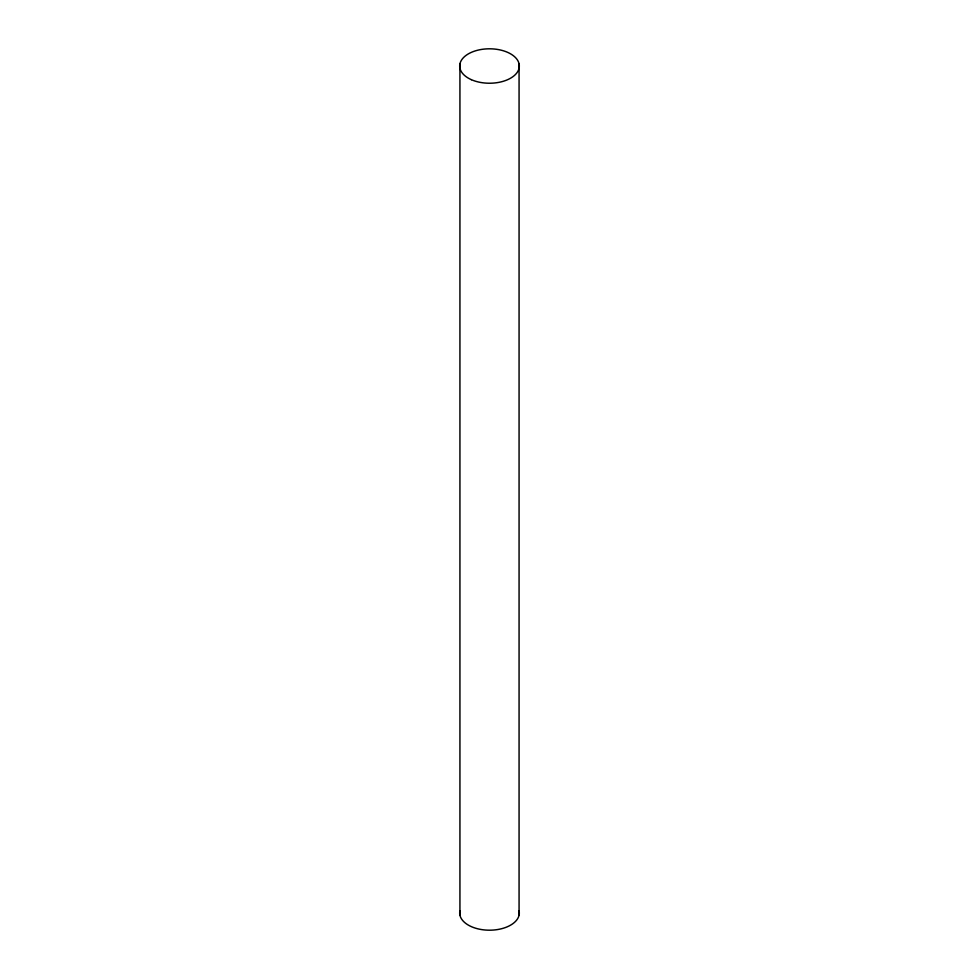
<?xml version="1.0" encoding="UTF-8"?>
<svg xmlns="http://www.w3.org/2000/svg" width="979" height="979" viewBox="0 0 979 979"><rect width="100%" height="100%" fill="white"/><g stroke="black" fill="none" stroke-linecap="round" stroke-linejoin="round"><path stroke-width="1.47" d="M519.066 63.77L519.066 915.23M459.934 63.77L459.934 915.23M519.066 910.739A29.823 17.218 0 0 1 489.5 930.197A29.823 17.218 0 0 1 459.934 910.739M471.352 79.678A29.823 17.218 0 0 0 519.066 68.261A29.823 17.218 0 0 0 478.095 50.113A29.823 17.218 0 0 0 471.352 79.678"/></g></svg>
